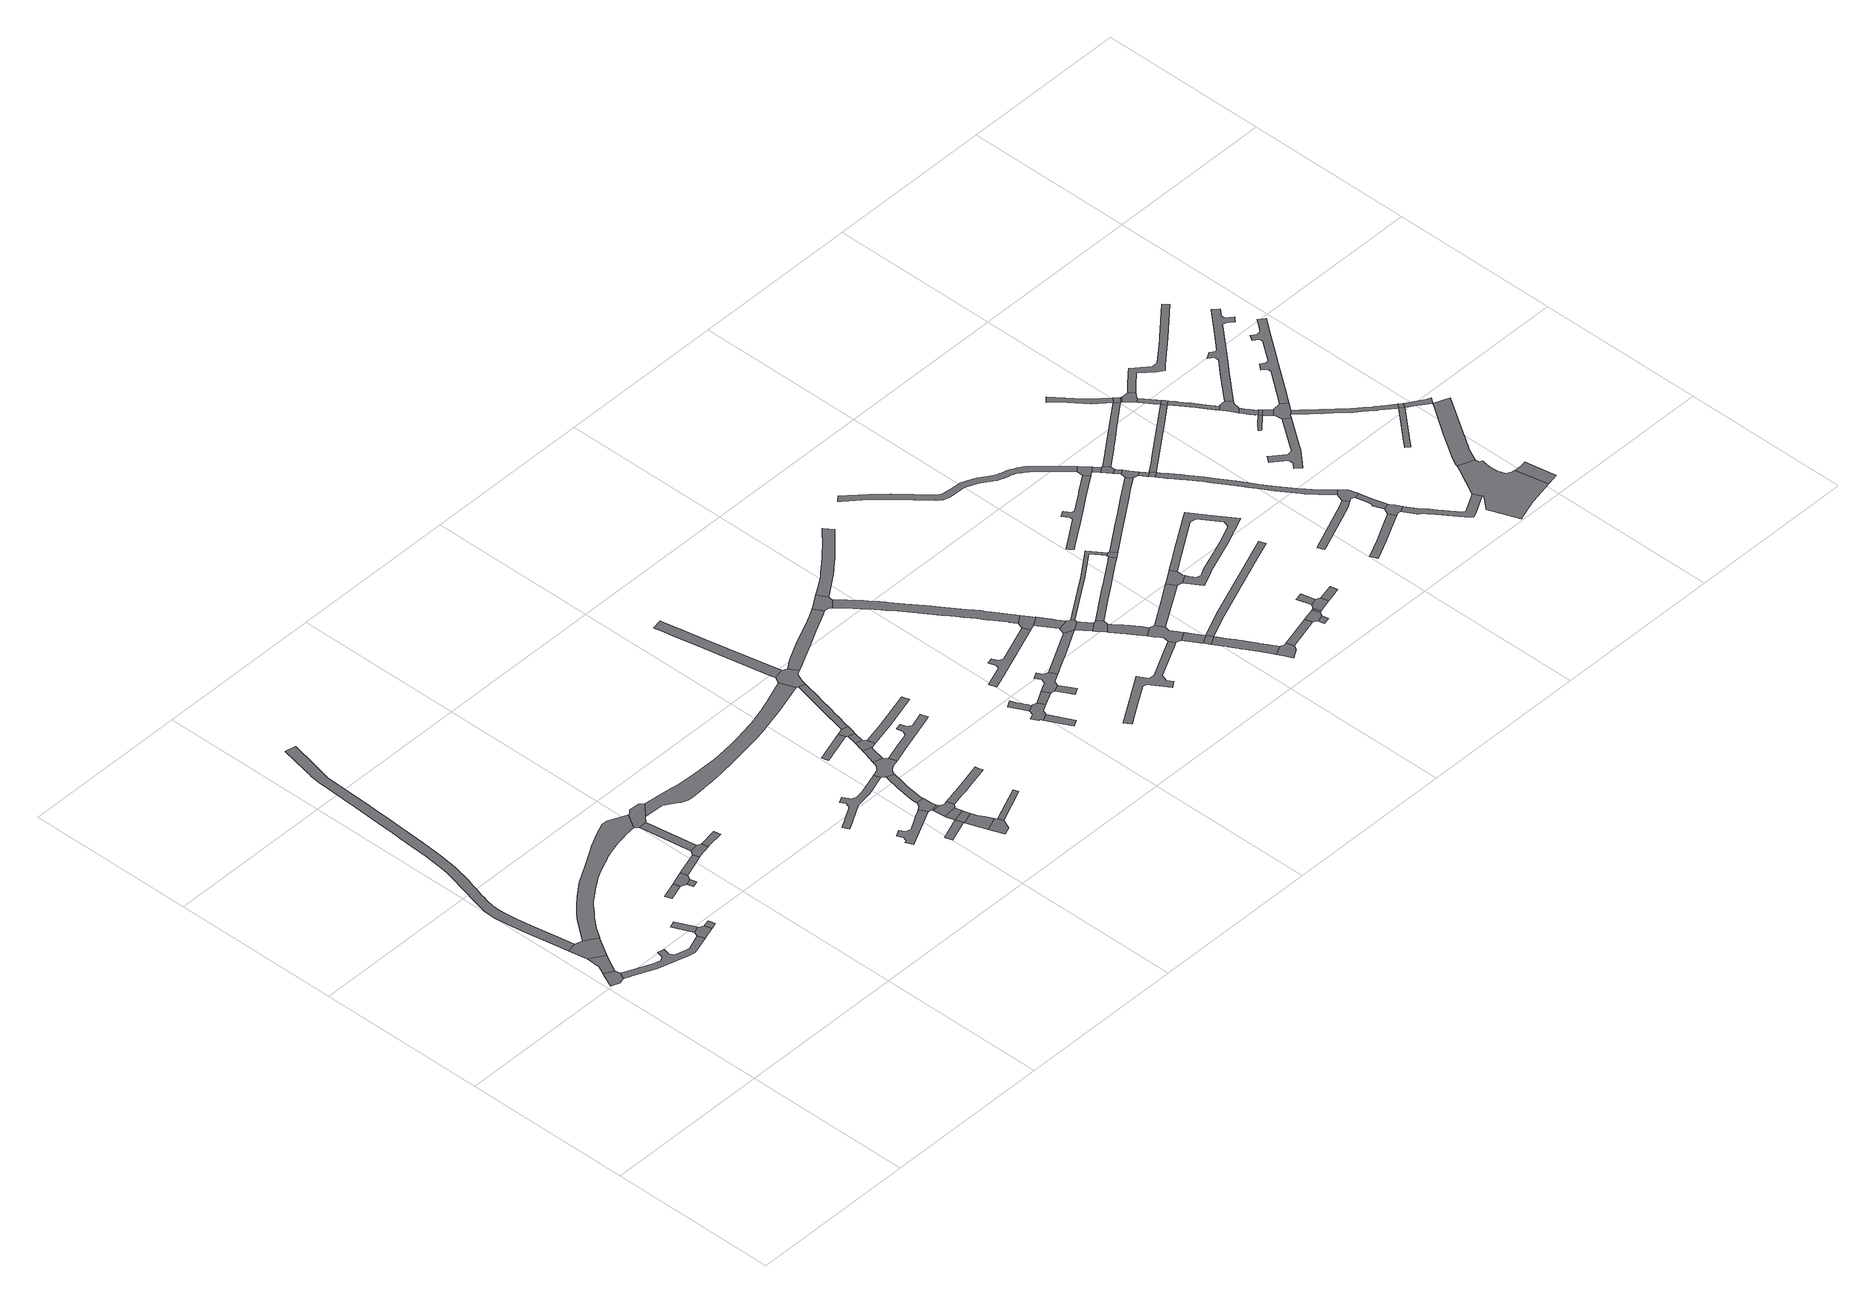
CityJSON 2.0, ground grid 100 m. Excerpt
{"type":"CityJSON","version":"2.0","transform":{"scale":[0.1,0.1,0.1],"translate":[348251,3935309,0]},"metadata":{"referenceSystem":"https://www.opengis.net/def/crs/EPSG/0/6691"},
"CityObjects":{
"road1":{"type":"Road","geometry":[{"type":"MultiSurface","lod":"1","boundaries":[[[0,1,2,3,4,5,6,7,8,9]]]}]},
"road2":{"type":"Road","geometry":[{"type":"MultiSurface","lod":"1","boundaries":[[[10,11,4,3,12,13,14,15,16,17]]]}]},
"road3":{"type":"Road","attributes":{"RoadStructureAttribute.sectionType":"1"},"geometry":[{"type":"MultiSurface","lod":"1","boundaries":[[[16,18,19,20,21,22,23,24,25,17]]]}]},
"road4":{"type":"Road","geometry":[{"type":"MultiSurface","lod":"1","boundaries":[[[26,27,28,29,30,31,32,33,34,35,36,37,0,9,38,39,40,41,42,43,44,45]]]}]},
"road5":{"type":"Road","attributes":{"RoadStructureAttribute.sectionType":"1"},"geometry":[{"type":"MultiSurface","lod":"1","boundaries":[[[46,47,48,49,50,51,52,53,54,55,56,57,58,59,60,61,62,63,64,65,66,67,68,69,70,71,24,23,72,73,74,75,76,77,78,79,80,81,82,83,84,85,86,87,88,89,90,91,92,93,94,95,96,97,98,99,100,101]]]}]},
"road6":{"type":"Road","attributes":{"RoadStructureAttribute.sectionType":"1"},"geometry":[{"type":"MultiSurface","lod":"1","boundaries":[[[102,103,104,105]]]}]},
"road7":{"type":"Road","geometry":[{"type":"MultiSurface","lod":"1","boundaries":[[[44,106,107,108,109,110,105,104,45]]]}]},
"road8":{"type":"Road","attributes":{"RoadStructureAttribute.sectionType":"1"},"geometry":[{"type":"MultiSurface","lod":"1","boundaries":[[[108,111,112,109]]]}]},
"road9":{"type":"Road","attributes":{"RoadStructureAttribute.sectionType":"1"},"geometry":[{"type":"MultiSurface","lod":"1","boundaries":[[[113,114,115,116,117,118,119,120,121,122,123,124,125,126,127,128,129,130,131,132,133,134,135,136,137,138,139,140,141,142,143,144,145,146,147,148,149,150,151,152,20,19]]]}]},
"road10":{"type":"Road","attributes":{"RoadStructureAttribute.sectionType":"1"},"geometry":[{"type":"MultiSurface","lod":"1","boundaries":[[[153,154,155,156]]]}]},
"road11":{"type":"Road","geometry":[{"type":"MultiSurface","lod":"1","boundaries":[[[155,157,158,159,160,156]]]}]},
"road12":{"type":"Road","attributes":{"RoadStructureAttribute.sectionType":"1"},"geometry":[{"type":"MultiSurface","lod":"1","boundaries":[[[157,161,162,158]]]}]},
"road13":{"type":"Road","attributes":{"RoadStructureAttribute.sectionType":"1"},"geometry":[{"type":"MultiSurface","lod":"1","boundaries":[[[163,164,160,159]]]}]},
"road14":{"type":"Road","geometry":[{"type":"MultiSurface","lod":"1","boundaries":[[[165,166,167,168,169,164,163]]]}]},
"road15":{"type":"Road","attributes":{"RoadStructureAttribute.sectionType":"1"},"geometry":[{"type":"MultiSurface","lod":"1","boundaries":[[[170,171,169,168,172]]]}]},
"road16":{"type":"Road","attributes":{"RoadStructureAttribute.sectionType":"1"},"geometry":[{"type":"MultiSurface","lod":"1","boundaries":[[[173,174,175,176,167,166]]]}]},
"road17":{"type":"Road","geometry":[{"type":"MultiSurface","lod":"1","boundaries":[[[177,138,137,170,172,178,179,180,181]]]}]},
"road18":{"type":"Road","attributes":{"RoadStructureAttribute.sectionType":"1"},"geometry":[{"type":"MultiSurface","lod":"1","boundaries":[[[182,183,184,185,186,187,188,189,190,191,192,193,194,195,196,197]]]}]},
"road19":{"type":"Road","geometry":[{"type":"MultiSurface","lod":"1","boundaries":[[[198,199,200,201,202,203,204,205,206,207,208,209,210,211]]]}]},
"road20":{"type":"Road","attributes":{"RoadStructureAttribute.sectionType":"1"},"geometry":[{"type":"MultiSurface","lod":"1","boundaries":[[[212,213,214,215,216]]]}]},
"road21":{"type":"Road","attributes":{"RoadStructureAttribute.sectionType":"1"},"geometry":[{"type":"MultiSurface","lod":"1","boundaries":[[[217,218,219,220,221,222,223,224,225,226,227,228,229,230,231,232,233,234,235,236,179,178,237,238,239,240,241,242,243,244,245,246,247,248,249,250,251,252,253,254,255,256,257,258,259,260,261,262,263]]]}]},
"road22":{"type":"Road","attributes":{"RoadStructureAttribute.sectionType":"1"},"geometry":[{"type":"MultiSurface","lod":"1","boundaries":[[[264,265,266,267,268,269,270,197,196,271]]]}]},
"road23":{"type":"Road","geometry":[{"type":"MultiSurface","lod":"1","boundaries":[[[215,272,273,274,216]]]}]},
"road24":{"type":"Road","attributes":{"RoadStructureAttribute.sectionType":"1"},"geometry":[{"type":"MultiSurface","lod":"1","boundaries":[[[275,216,274,276,277]]]}]},
"road25":{"type":"Road","geometry":[{"type":"MultiSurface","lod":"1","boundaries":[[[278,279,264,271]]]}]},
"road26":{"type":"Road","attributes":{"RoadStructureAttribute.sectionType":"1"},"geometry":[{"type":"MultiSurface","lod":"1","boundaries":[[[280,281,282,283,273,272,284,285,286,287]]]}]},
"road27":{"type":"Road","geometry":[{"type":"MultiSurface","lod":"1","boundaries":[[[288,289,290,291,280,287]]]}]},
"road28":{"type":"Road","geometry":[{"type":"MultiSurface","lod":"1","boundaries":[[[276,292,293,294,295,296,279,278,277]]]}]},
"road29":{"type":"Road","attributes":{"RoadStructureAttribute.sectionType":"1"},"geometry":[{"type":"MultiSurface","lod":"1","boundaries":[[[268,297,298,299,300,301,302,303,304,305,306,307,269]]]}]},
"road30":{"type":"Road","geometry":[{"type":"MultiSurface","lod":"1","boundaries":[[[308,309,310,311,198,211,303,302,312,313,314,315,316,317]]]}]},
"road31":{"type":"Road","attributes":{"RoadStructureAttribute.sectionType":"1"},"geometry":[{"type":"MultiSurface","lod":"1","boundaries":[[[318,319,291,290]]]}]},
"road32":{"type":"Road","attributes":{"RoadStructureAttribute.sectionType":"1"},"geometry":[{"type":"MultiSurface","lod":"1","boundaries":[[[320,321,322,323]]]}]},
"road33":{"type":"Road","attributes":{"RoadStructureAttribute.sectionType":"1"},"geometry":[{"type":"MultiSurface","lod":"1","boundaries":[[[292,324,325,326,327,328,329,330,331,332,333,293]]]}]},
"road34":{"type":"Road","attributes":{"RoadStructureAttribute.sectionType":"1"},"geometry":[{"type":"MultiSurface","lod":"1","boundaries":[[[308,334,335,336,337,309]]]}]},
"road35":{"type":"Road","geometry":[{"type":"MultiSurface","lod":"1","boundaries":[[[335,338,339,340,341,342,343,344,336]]]}]},
"road36":{"type":"Road","attributes":{"RoadStructureAttribute.sectionType":"1"},"geometry":[{"type":"MultiSurface","lod":"1","boundaries":[[[345,342,341,346]]]}]},
"road37":{"type":"Road","geometry":[{"type":"MultiSurface","lod":"1","boundaries":[[[322,345,346,347,348,349,323]]]}]},
"road38":{"type":"Road","attributes":{"RoadStructureAttribute.sectionType":"1"},"geometry":[{"type":"MultiSurface","lod":"1","boundaries":[[[316,350,351,352,353,354,355,356,357,358,359,360,361,362,317]]]}]},
"road39":{"type":"Road","attributes":{"RoadStructureAttribute.sectionType":"1"},"geometry":[{"type":"MultiSurface","lod":"1","boundaries":[[[363,364,365,349,348,366,367,368,369,370,371,372,373,374,375]]]}]},
"road40":{"type":"Road","attributes":{"RoadStructureAttribute.sectionType":"1"},"geometry":[{"type":"MultiSurface","lod":"1","boundaries":[[[376,377,378,379,380,381,340,339]]]}]},
"road41":{"type":"Road","geometry":[{"type":"MultiSurface","lod":"1","boundaries":[[[262,375,374,382,383,384,385,386,387,388,389,263]]]}]},
"road42":{"type":"Road","attributes":{"RoadStructureAttribute.sectionType":"1"},"geometry":[{"type":"MultiSurface","lod":"1","boundaries":[[[390,391,392,393,394,395,389,388,396,397,398,399,400]]]}]},
"road43":{"type":"Road","attributes":{"RoadStructureAttribute.sectionType":"1"},"geometry":[{"type":"MultiSurface","lod":"1","boundaries":[[[386,401,402,403,404,405,406,407,408,409,410,411,412,387]]]}]},
"road44":{"type":"Road","attributes":{"RoadStructureAttribute.sectionType":"1"},"geometry":[{"type":"MultiSurface","lod":"1","boundaries":[[[413,414,415,416]]]}]},
"road45":{"type":"Road","attributes":{"RoadStructureAttribute.sectionType":"1"},"geometry":[{"type":"MultiSurface","lod":"1","boundaries":[[[417,418,419,420,421,422]]]}]},
"road46":{"type":"Road","geometry":[{"type":"MultiSurface","lod":"1","boundaries":[[[423,424,425,426,427,413,416,428,429,430,417,422]]]}]},
"road47":{"type":"Road","attributes":{"RoadStructureAttribute.sectionType":"1"},"geometry":[{"type":"MultiSurface","lod":"1","boundaries":[[[429,431,432,430]]]}]},
"road48":{"type":"Road","attributes":{"RoadStructureAttribute.sectionType":"1"},"geometry":[{"type":"MultiSurface","lod":"1","boundaries":[[[433,434,435,436]]]}]},
"road49":{"type":"Road","geometry":[{"type":"MultiSurface","lod":"1","boundaries":[[[437,438,439,440,441,442,432,431,433,436,443,444,445]]]}]},
"road50":{"type":"Road","geometry":[{"type":"MultiSurface","lod":"1","boundaries":[[[446,447,448,449,407,406,450,451]]]}]},
"road51":{"type":"Road","geometry":[{"type":"MultiSurface","lod":"1","boundaries":[[[452,453,454,455,456,457,458,459,460,461,462]]]}]},
"road52":{"type":"Road","attributes":{"RoadStructureAttribute.sectionType":"1"},"geometry":[{"type":"MultiSurface","lod":"1","boundaries":[[[463,464,465,466,467,468,469,470,471,472,473,474,475,476,477,478,479,480,481,482,483,484,485,486,487,488,489,490,491,492,493,494,495,496,497,498,499,500,501,502,503,446,451]]]}]},
"road53":{"type":"Road","attributes":{"RoadStructureAttribute.sectionType":"1"},"geometry":[{"type":"MultiSurface","lod":"1","boundaries":[[[504,505,506,507,508,509,510,511,512,513,514,515,516,517,518,519,520]]]}]},
"road54":{"type":"Road","attributes":{"RoadStructureAttribute.sectionType":"1"},"geometry":[{"type":"MultiSurface","lod":"1","boundaries":[[[445,444,521,522,523,524,525]]]}]},
"road55":{"type":"Road","attributes":{"RoadStructureAttribute.sectionType":"1"},"geometry":[{"type":"MultiSurface","lod":"1","boundaries":[[[447,526,527,528,529,530,531,532,533,534,535,536,537,538,539,540,541,542,543,448]]]}]},
"road56":{"type":"Road","geometry":[{"type":"MultiSurface","lod":"1","boundaries":[[[462,461,544,545,546,547,548,483,482]]]}]},
"road57":{"type":"Road","attributes":{"RoadStructureAttribute.sectionType":"1"},"geometry":[{"type":"MultiSurface","lod":"1","boundaries":[[[549,550,551,545,544,552,553]]]}]},
"road58":{"type":"Road","geometry":[{"type":"MultiSurface","lod":"1","boundaries":[[[524,554,555,556,557,558,553,552,559,525]]]}]},
"road59":{"type":"Road","attributes":{"RoadStructureAttribute.sectionType":"1"},"geometry":[{"type":"MultiSurface","lod":"1","boundaries":[[[560,561,562,554,524]]]}]},
"road60":{"type":"Road","geometry":[{"type":"MultiSurface","lod":"1","boundaries":[[[563,564,565,566,561,560,567,568]]]}]},
"road61":{"type":"Road","attributes":{"RoadStructureAttribute.sectionType":"1"},"geometry":[{"type":"MultiSurface","lod":"1","boundaries":[[[569,570,571,572,573,574,575,576,577,578,579,580,581,582,583,584,585,563,568]]]}]},
"road62":{"type":"Road","geometry":[{"type":"MultiSurface","lod":"1","boundaries":[[[586,587,588,589,590,577,576,591,592,593,594,520,519,595,596,597]]]}]},
"road63":{"type":"Road","attributes":{"RoadStructureAttribute.sectionType":"1"},"geometry":[{"type":"MultiSurface","lod":"1","boundaries":[[[596,598,599,600,601,602,603,604,605,606,607,597]]]}]},
"road64":{"type":"Road","geometry":[{"type":"MultiSurface","lod":"1","boundaries":[[[602,608,609,603]]]}]},
"road65":{"type":"Road","attributes":{"RoadStructureAttribute.sectionType":"1"},"geometry":[{"type":"MultiSurface","lod":"1","boundaries":[[[608,610,611,612,613,614,615,616,617,618,619,620,621,622,623,624,625,626,627,628,629,630,631,609]]]}]},
"road66":{"type":"Road","geometry":[{"type":"MultiSurface","lod":"1","boundaries":[[[632,619,618,633,634,635,636,637]]]}]},
"road67":{"type":"Road","attributes":{"RoadStructureAttribute.sectionType":"1"},"geometry":[{"type":"MultiSurface","lod":"1","boundaries":[[[638,639,640,641,642,643,644,645,646,647,648,649,556,555]]]}]},
"road68":{"type":"Road","attributes":{"RoadStructureAttribute.sectionType":"1"},"geometry":[{"type":"MultiSurface","lod":"1","boundaries":[[[650,651,652,653,654,655,656,657,658,659,565,564]]]}]},
"road69":{"type":"Road","attributes":{"RoadStructureAttribute.sectionType":"1"},"geometry":[{"type":"MultiSurface","lod":"1","boundaries":[[[660,661,590,589,662,663]]]}]},
"road70":{"type":"Road","attributes":{"RoadStructureAttribute.sectionType":"1"},"geometry":[{"type":"MultiSurface","lod":"1","boundaries":[[[636,664,665,666,637]]]}]},
"road71":{"type":"Road","geometry":[{"type":"MultiSurface","lod":"1","boundaries":[[[667,668,669,670,671,672,660,663]]]}]},
"road72":{"type":"Road","geometry":[{"type":"MultiSurface","lod":"1","boundaries":[[[654,673,674,644,643,655]]]}]},
"road73":{"type":"Road","geometry":[{"type":"MultiSurface","lod":"1","boundaries":[[[665,675,676,677,678,679,666]]]}]},
"road74":{"type":"Road","attributes":{"RoadStructureAttribute.sectionType":"1"},"geometry":[{"type":"MultiSurface","lod":"1","boundaries":[[[675,680,681,676]]]}]},
"road75":{"type":"Road","attributes":{"RoadStructureAttribute.sectionType":"1"},"geometry":[{"type":"MultiSurface","lod":"1","boundaries":[[[609,682,683,684,685,686,687,688,689,603]]]}]},
"road76":{"type":"Road","attributes":{"RoadStructureAttribute.sectionType":"1"},"geometry":[{"type":"MultiSurface","lod":"1","boundaries":[[[678,677,690,691]]]}]},
"road77":{"type":"Road","attributes":{"RoadStructureAttribute.sectionType":"1"},"geometry":[{"type":"MultiSurface","lod":"1","boundaries":[[[692,693,694,695,696,697]]]}]},
"road78":{"type":"Road","geometry":[{"type":"MultiSurface","lod":"1","boundaries":[[[692,697,691,690,698,699]]]}]},
"road79":{"type":"Road","attributes":{"RoadStructureAttribute.sectionType":"1"},"geometry":[{"type":"MultiSurface","lod":"1","boundaries":[[[700,701,702,703,704,705,706,707,708,709,710,711,712,713,714,715,716,717,718,719,720,721,722,723,724,725,726,727,728,729,730,731,732,733,734,735,736,737,738,739,740,741,742,743,744,745,746,747,748,749,750,751,752,753,754,755,756,757,758,759,760,761,762,763,764,765,766,767,768,769,770,771,772,773,774,775,776,777,778,779,780,781,782,783,784,785,786,787,788]]]}]},
"road80":{"type":"Road","geometry":[{"type":"MultiSurface","lod":"1","boundaries":[[[789,790,791,792,793,794,795,796,797,798,799,800,801,802,803,804,805,806,807]]]}]},
"road81":{"type":"Road","attributes":{"RoadStructureAttribute.sectionType":"1"},"geometry":[{"type":"MultiSurface","lod":"1","boundaries":[[[698,808,809,810,811,699]]]}]},
"road82":{"type":"Road","attributes":{"RoadStructureAttribute.sectionType":"1"},"geometry":[{"type":"MultiSurface","lod":"1","boundaries":[[[812,813,814,815,816,817,818,819,820,821,822,823,824,825,826,827,668,667,828,829,830,831,832,833,834,835,836,837,838,839,840,841,842,671,670]]]}]},
"road83":{"type":"Road","attributes":{"RoadStructureAttribute.sectionType":"1"},"geometry":[{"type":"MultiSurface","lod":"1","boundaries":[[[843,844,845,846,847,848,849,674,673,850,851,852,853,854,855,856]]]}]},
"road84":{"type":"Road","geometry":[{"type":"MultiSurface","lod":"1","boundaries":[[[857,858,859,860,788,787,861,789,807]]]}]},
"road85":{"type":"Road","attributes":{"RoadStructureAttribute.sectionType":"1"},"geometry":[{"type":"MultiSurface","lod":"1","boundaries":[[[862,859,858,863]]]}]},
"road86":{"type":"Road","geometry":[{"type":"MultiSurface","lod":"1","boundaries":[[[864,865,866,867,862,863]]]}]},
"road87":{"type":"Road","attributes":{"RoadStructureAttribute.sectionType":"1"},"geometry":[{"type":"MultiSurface","lod":"1","boundaries":[[[868,865,864,869,870]]]}]},
"road88":{"type":"Road","geometry":[{"type":"MultiSurface","lod":"1","boundaries":[[[869,871,843,856,872,873,874,875,876,870]]]}]},
"road89":{"type":"Road","attributes":{"RoadStructureAttribute.sectionType":"1"},"geometry":[{"type":"MultiSurface","lod":"1","boundaries":[[[877,878,874,873,879,880]]]}]},
"road90":{"type":"Road","geometry":[{"type":"MultiSurface","lod":"1","boundaries":[[[880,881,882,883,877]]]}]},
"road91":{"type":"Road","attributes":{"RoadStructureAttribute.sectionType":"1"},"geometry":[{"type":"MultiSurface","lod":"1","boundaries":[[[884,885,886,887,888,889,890,891]]]}]},
"road92":{"type":"Road","attributes":{"RoadStructureAttribute.sectionType":"1"},"geometry":[{"type":"MultiSurface","lod":"1","boundaries":[[[892,893,894,895,896,897,898,899]]]}]},
"road93":{"type":"Road","attributes":{"RoadStructureAttribute.sectionType":"1"},"geometry":[{"type":"MultiSurface","lod":"1","boundaries":[[[900,901,902,903,904,905,906,907,908,909,910,911,912,913,914,915,916,917,918,919,920,921,922,923,924,925,926,927,928,929,930,931,932,933,934,935,936,937,938,939,940,941,942,943,944,945,946,882,881]]]}]},
"road94":{"type":"Road","attributes":{"RoadStructureAttribute.sectionType":"1"},"geometry":[{"type":"MultiSurface","lod":"1","boundaries":[[[947,948,949,950,951,952,953,954,955,956,957,867,866]]]}]},
"road95":{"type":"Road","geometry":[{"type":"MultiSurface","lod":"1","boundaries":[[[958,959,960,961,962,923,922,963,891,890,964,965]]]}]},
"road96":{"type":"Road","geometry":[{"type":"MultiSurface","lod":"1","boundaries":[[[899,898,966,967,968,969,970,971,972,973]]]}]},
"road97":{"type":"Road","attributes":{"RoadStructureAttribute.sectionType":"1"},"geometry":[{"type":"MultiSurface","lod":"1","boundaries":[[[974,975,976,977,978,979,980,973,972,981,982,983,984,985,986,987,958,965]]]}]},
"road98":{"type":"Road","attributes":{"RoadStructureAttribute.sectionType":"1"},"geometry":[{"type":"MultiSurface","lod":"1","boundaries":[[[988,989,990,991,992,993,883,882,994,995,996,988,997,998,999,1000,1001,1002,1003,1004,1005,1006,1007,1008,1009,1010,1011,1012]]]}]},
"road99":{"type":"Road","attributes":{"RoadStructureAttribute.sectionType":"1"},"geometry":[{"type":"MultiSurface","lod":"1","boundaries":[[[1013,1014,1015,1016,1017,1018,1019,1020,1021,1022,954,1023]]]}]},
"road100":{"type":"Road","geometry":[{"type":"MultiSurface","lod":"1","boundaries":[[[954,953,1024,1025,1023]]]}]},
"road101":{"type":"Road","attributes":{"RoadStructureAttribute.sectionType":"1"},"geometry":[{"type":"MultiSurface","lod":"1","boundaries":[[[1026,1027,1028,1029,1030,1031,1032,968,967,1033,1034,1035,1036,1037,1038,1039,1040,1041,1042,1043]]]}]},
"road102":{"type":"Road","attributes":{"RoadStructureAttribute.sectionType":"1"},"geometry":[{"type":"MultiSurface","lod":"1","boundaries":[[[1044,1025,1024,1045]]]}]},
"road103":{"type":"Road","geometry":[{"type":"MultiSurface","lod":"1","boundaries":[[[1046,1047,1048,1049,1050,1051,1044,1045]]]}]},
"road104":{"type":"Road","attributes":{"RoadStructureAttribute.sectionType":"1"},"geometry":[{"type":"MultiSurface","lod":"1","boundaries":[[[1052,1047,1046,1053,1054,1055,989,1056]]]}]},
"road105":{"type":"Road","attributes":{"RoadStructureAttribute.sectionType":"1"},"geometry":[{"type":"MultiSurface","lod":"1","boundaries":[[[1057,1058,1059,1060,1061,1062,1063,1064,1065,1066,1067,1068,1069]]]}]},
"road106":{"type":"Road","geometry":[{"type":"MultiSurface","lod":"1","boundaries":[[[989,988,1012,1070,1071,1056]]]}]},
"road107":{"type":"Road","attributes":{"RoadStructureAttribute.sectionType":"1"},"geometry":[{"type":"MultiSurface","lod":"1","boundaries":[[[1072,1073,1074,1075,1076,1077,1078]]]}]},
"road108":{"type":"Road","geometry":[{"type":"MultiSurface","lod":"1","boundaries":[[[1079,1080,1081,1082,1083,1084,1085,1086,1087,1005,1004]]]}]},
"road109":{"type":"Road","attributes":{"RoadStructureAttribute.sectionType":"1"},"geometry":[{"type":"MultiSurface","lod":"1","boundaries":[[[1088,1089,1090,1091,1092,1093,1083,1082,1094,1095,1096,1097,1098]]]}]},
"road110":{"type":"Road","geometry":[{"type":"MultiSurface","lod":"1","boundaries":[[[1072,1078,1099,1088,1098]]]}]},
"road111":{"type":"Road","attributes":{"RoadStructureAttribute.sectionType":"1"},"geometry":[{"type":"MultiSurface","lod":"1","boundaries":[[[1100,1099,1078,1101,1102]]]}]},
"road112":{"type":"Road","geometry":[{"type":"MultiSurface","lod":"1","boundaries":[[[1103,1104,1105,1106,1107,1108,1109,1110,1111,1112,1113,1114,1115,1116,1117,1118,1119,1120,1121,1122,1123,1124,1125,1126,1127,1128,1129,1130,1131,1132,1133,1134,1135,1136,1137,1138,1139,1140,1141,1142,1143,1144,1145,1146,1147,1148,1149,1150,1026,1043,1151,1152,1153,1154]]]}]},
"road113":{"type":"Road","geometry":[{"type":"MultiSurface","lod":"1","boundaries":[[[1101,1155,1069,1068,1156,1157,1158,1159,1160,1161,1102]]]}]},
"road114":{"type":"Road","attributes":{"RoadStructureAttribute.sectionType":"1"},"geometry":[{"type":"MultiSurface","lod":"1","boundaries":[[[1162,1163,1164,1165,1166,1167,1168,1169,1170,1171,1172,1173,1174,1175,1176,1177,1178,1050,1049]]]}]},
"road115":{"type":"Road","attributes":{"function":"3","RoadStructureAttribute.sectionType":"1"},"geometry":[{"type":"MultiSurface","lod":"1","boundaries":[[[1179,1180,1181,1182,1183,1184,1110,1109,1185,1186]]]}]},
"road116":{"type":"Road","attributes":{"RoadStructureAttribute.sectionType":"1"},"geometry":[{"type":"MultiSurface","lod":"1","boundaries":[[[1187,1188,1189,1190,1191,1192,1193,1194,1195,1196,1197,1198,1199,1159,1158,1200,1201,1202,1203,1204,1205,1206,1207,1208,1209,1210,1211,1212,1213]]]}]},
"road117":{"type":"Road","attributes":{"RoadStructureAttribute.sectionType":"1"},"geometry":[{"type":"MultiSurface","lod":"1","boundaries":[[[1214,1215,1216,1217,1218,1213]]]}]},
"road118":{"type":"Road","attributes":{"function":"3","RoadStructureAttribute.sectionType":"1"},"geometry":[{"type":"MultiSurface","lod":"1","boundaries":[[[1219,1220,1221,1222,1223,1224,1225,1148,1147,1226,1227,1228,1229]]]}]},
"road119":{"type":"Road","geometry":[{"type":"MultiSurface","lod":"1","boundaries":[[[1230,1231,1232,1233,1234,1235,1236,1237,1238,1239,1240,1241,1242,1243,1244,1245,1246,1247,1248,1249,1250,1251,1252,1086,1085]]]}]},
"road120":{"type":"Road","geometry":[{"type":"MultiSurface","lod":"1","boundaries":[[[1218,1253,1254,1187,1213]]]}]},
"road121":{"type":"Road","geometry":[{"type":"MultiSurface","lod":"1","boundaries":[[[1160,1255,1256,1257,1258,1259,1260,1261,1262,1263,1264,1265,1266,1267,1268,1269,1270,1271,1272,1273,1161]]]}]},
"road122":{"type":"Road","attributes":{"RoadStructureAttribute.sectionType":"1"},"geometry":[{"type":"MultiSurface","lod":"1","boundaries":[[[1274,1275,1276,1277,1253,1218,1278,1279,1219,1280]]]}]}
},
"vertices":[
[128,1037,0],[128,1039,0],[126,1049,0],[121,1068,0],[64,1095,0],[58,1083,0],[24,1008,0],[73,989,0],[98,996,0],[106,998,0],
[90,1149,0],[71,1111,0],[133,1091,0],[140,1105,0],[142,1109,0],[170,1163,0],[180,1178,0],[95,1231,0],
[247,1287,0],[251,1293,0],[179,1342,0],[145,1349,0],[143,1350,0],[131,1352,0],[74,1342,0],[78,1321,0],
[500,905,0],[485,909,0],[416,928,0],[399,954,0],[410,996,0],[370,1005,0],[361,965,0],[333,950,0],[322,954,0],[296,961,0],[141,1031,0],[139,1032,0],[117,993,0],[139,984,0],[141,983,0],[281,922,0],[456,874,0],[498,863,0],[612,900,0],[598,941,0],
[213,3417,0],[177,3250,0],[176,3242,0],[174,3234,0],[174,3232,0],[167,3202,0],[165,3192,0],[155,3126,0],[142,2867,0],[131,2664,0],[128,2615,0],[124,2544,0],[119,2462,0],[113,2356,0],[95,2221,0],[90,2183,0],[78,2131,0],[61,2067,0],[22,1923,0],[6,1861,0],[5,1813,0],[5,1775,0],[7,1748,0],[12,1711,0],[31,1591,0],[54,1452,0],[121,1413,0],[91,1594,0],[74,1695,0],[70,1719,0],[65,1764,0],[63,1811,0],[67,1860,0],[75,1905,0],[82,1934,0],[87,1954,0],[101,2000,0],[111,2035,0],[124,2078,0],[149,2185,0],[153,2219,0],[156,2235,0],[164,2294,0],[168,2337,0],[177,2434,0],[185,2576,0],[186,2599,0],[188,2623,0],[192,2701,0],[197,2788,0],[200,2848,0],[213,3123,0],[231,3203,0],[241,3246,0],[242,3249,0],[278,3403,0],
[593,1100,0],[556,1084,0],[609,969,0],[648,988,0],
[631,907,0],[673,920,0],[691,926,0],[677,968,0],[651,980,0],
[729,939,0],[717,977,0],
[293,1354,0],[323,1390,0],[345,1415,0],[368,1439,0],[394,1465,0],[412,1484,0],[422,1495,0],[433,1503,0],[463,1526,0],[506,1559,0],[557,1592,0],[561,1595,0],[576,1604,0],[611,1624,0],[666,1650,0],[717,1671,0],[722,1673,0],[747,1682,0],[786,1695,0],[843,1710,0],[877,1716,0],[897,1720,0],[905,1722,0],[964,1730,0],[981,1730,0],[1034,1816,0],[982,1840,0],[927,1864,0],[891,1863,0],[826,1837,0],[737,1793,0],[693,1767,0],[633,1732,0],[605,1716,0],[488,1652,0],[403,1588,0],[356,1546,0],[326,1519,0],[314,1507,0],[280,1473,0],
[707,1264,0],[719,1226,0],[815,1259,0],[803,1296,0],
[847,1244,0],[885,1257,0],[902,1287,0],[889,1325,0],
[859,1207,0],[897,1220,0],
[1045,1335,0],[1032,1373,0],
[1052,1338,0],[1131,1356,0],[1122,1395,0],[1099,1407,0],[1048,1399,0],
[1004,1711,0],[1040,1459,0],[1052,1714,0],
[1135,1357,0],[1141,1358,0],[1240,1373,0],[1234,1413,0],
[1043,1815,0],[1080,1742,0],[1150,1812,0],[1131,1834,0],[1066,1836,0],
[2040,757,0],[2008,739,0],[1977,723,0],[1929,696,0],[1921,691,0],[1892,699,0],[1889,705,0],[1873,733,0],[1834,711,0],[1844,692,0],[1850,682,0],[1842,653,0],[1827,645,0],[1847,605,0],[2080,720,0],[2055,765,0],
[2093,1107,0],[1962,1065,0],[1912,1057,0],[1884,1070,0],[1861,1114,0],[1826,1095,0],[1843,1066,0],[1832,1034,0],[1695,957,0],[1714,921,0],[1720,925,0],[1873,1012,0],[1977,1028,0],[2105,1069,0],
[1990,525,0],[2004,482,0],[2128,528,0],[2140,532,0],[2124,574,0],
[2247,1920,0],[2141,1881,0],[2080,1860,0],[2037,1847,0],[2016,1841,0],[1993,1835,0],[1949,1825,0],[1892,1813,0],[1831,1802,0],[1777,1794,0],[1730,1789,0],[1681,1784,0],[1631,1781,0],[1579,1779,0],[1538,1779,0],[1524,1779,0],[1473,1780,0],[1422,1783,0],[1370,1787,0],[1299,1795,0],[1203,1740,0],[1254,1707,0],[1266,1697,0],[1284,1683,0],[1323,1669,0],[1359,1667,0],[1395,1670,0],[1496,1675,0],[1504,1675,0],[1525,1677,0],[1540,1679,0],[1670,1694,0],[1737,1706,0],[1743,1706,0],[1757,1708,0],[1785,1712,0],[1840,1720,0],[1857,1723,0],[1903,1731,0],[1965,1745,0],[2002,1755,0],[2007,1756,0],[2067,1771,0],[2099,1778,0],[2132,1788,0],[2317,1843,0],[2282,1933,0],
[2144,723,0],[2137,752,0],[2136,776,0],[2135,792,0],[2134,806,0],[2090,804,0],[2076,777,0],[2100,713,0],
[2142,528,0],[2211,551,0],[2200,594,0],
[2110,617,0],[2189,638,0],[2109,629,0],
[2100,706,0],[2150,711,0],
[2266,437,0],[2242,486,0],[2233,501,0],[2224,515,0],[2143,524,0],[2167,452,0],[2172,440,0],[2185,406,0],
[2218,320,0],[2264,337,0],[2287,394,0],[2276,422,0],
[2208,659,0],[2198,703,0],[2174,697,0],[2164,700,0],[2158,703,0],
[2133,823,0],[2135,851,0],[2149,930,0],[2160,983,0],[2169,1033,0],[2170,1035,0],[2126,1051,0],[2124,1038,0],[2107,953,0],[2093,875,0],[2087,834,0],
[2216,1159,0],[2163,1174,0],[2155,1148,0],[2134,1120,0],[2176,1049,0],[2181,1059,0],[2188,1066,0],[2211,1081,0],[2253,1094,0],[2239,1139,0],
[2501,486,0],[2489,514,0],
[2011,1389,0],[2021,1350,0],[2213,1410,0],[2201,1448,0],
[2288,677,0],[2319,684,0],[2375,697,0],[2452,717,0],[2496,727,0],[2490,754,0],[2486,771,0],[2364,741,0],[2307,728,0],[2283,722,0],
[2236,1240,0],[2240,1256,0],[2191,1271,0],[2183,1245,0],
[2248,1257,0],[2275,1264,0],[2264,1308,0],[2247,1327,0],[2208,1337,0],[2198,1294,0],[2198,1293,0],
[2224,1401,0],[2263,1392,0],
[2268,1412,0],[2277,1451,0],[2238,1460,0],
[2341,1121,0],[2498,1169,0],[2567,1190,0],[2604,1201,0],[2591,1244,0],[2505,1218,0],[2478,1233,0],[2466,1268,0],[2433,1260,0],[2428,1258,0],[2438,1220,0],[2424,1194,0],[2336,1168,0],
[2303,1734,0],[2266,1582,0],[2251,1514,0],[2282,1471,0],[2298,1539,0],[2302,1558,0],[2313,1602,0],[2335,1695,0],[2337,1703,0],[2343,1729,0],[2360,1801,0],[2366,1827,0],[2327,1836,0],
[2407,1296,0],[2411,1297,0],[2637,1361,0],[2625,1404,0],[2399,1340,0],[2379,1335,0],
[2372,1851,0],[2375,1860,0],[2379,1869,0],[2395,1905,0],[2422,1919,0],[2389,1970,0],[2362,1983,0],[2302,1972,0],
[2160,2677,0],[2172,2618,0],[2184,2558,0],[2211,2419,0],[2225,2349,0],[2297,1990,0],[2298,2300,0],[2270,2435,0],[2239,2590,0],[2223,2670,0],[2219,2689,0],
[2432,1924,0],[2540,1979,0],[2599,2008,0],[2694,2057,0],[2814,2118,0],[2838,2131,0],[2806,2186,0],[2762,2160,0],[2696,2129,0],[2655,2110,0],[2575,2074,0],[2448,2008,0],
[2981,756,0],[3053,615,0],[3093,635,0],[3021,777,0],
[3023,878,0],[2983,955,0],[2971,980,0],[2932,958,0],[2971,883,0],[2984,858,0],
[2984,856,0],[2975,828,0],[2943,811,0],[2963,771,0],[2971,776,0],[3030,806,0],[3075,829,0],[3054,870,0],
[3156,871,0],[3133,913,0],
[3183,862,0],[3232,773,0],[3272,795,0],[3223,883,0],
[3234,992,0],[3216,1026,0],[3181,1007,0],[3199,972,0],[3191,944,0],[3177,937,0],[3232,911,0],[3286,941,0],[3264,982,0],
[2928,2158,0],[2931,2188,0],[2897,2243,0],[2840,2206,0],[2871,2128,0],[2882,2116,0],
[3184,1217,0],[3158,1228,0],[3143,1266,0],[3110,1255,0],[3124,1214,0],[3119,1192,0],[2990,1143,0],[3006,1101,0],[3079,1128,0],[3436,1266,0],[3420,1308,0],
[2926,2068,0],[2978,2003,0],[3007,1969,0],[3020,1951,0],[3022,1949,0],[3027,1941,0],[3054,1904,0],[3088,1857,0],[3147,1771,0],[3217,1670,0],[3224,1660,0],[3259,1612,0],[3270,1596,0],[3280,1580,0],[3317,1524,0],[3346,1480,0],[3351,1472,0],[3407,1387,0],[3408,1385,0],[3432,1346,0],[3482,1382,0],[3402,1507,0],[3396,1515,0],[3372,1553,0],[3363,1566,0],[3354,1579,0],[3331,1613,0],[3285,1679,0],[3269,1701,0],[3266,1706,0],[3230,1758,0],[3171,1842,0],[3151,1871,0],[3103,1938,0],[3096,1949,0],[3078,1974,0],[3059,1999,0],[3027,2042,0],[2976,2103,0],[2971,2108,0],[2967,2112,0],
[3838,695,0],[3608,575,0],[3574,579,0],[3539,636,0],[3237,446,0],[3261,408,0],[3325,448,0],[3394,492,0],[3507,562,0],[3531,557,0],[3604,446,0],[3642,471,0],[3620,504,0],[3634,544,0],[3835,648,0],[3865,663,0],[3845,698,0],
[3310,954,0],[3324,961,0],[3435,1021,0],[3587,1104,0],[3533,1127,0],
[2992,2228,0],[3041,2262,0],[3053,2271,0],[3095,2303,0],[3111,2316,0],[3166,2361,0],[3202,2393,0],[3216,2407,0],[3328,2509,0],[3290,2561,0],[3193,2470,0],[3154,2436,0],[3122,2408,0],[3039,2339,0],[3034,2335,0],[3018,2321,0],[2975,2293,0],[2916,2255,0],
[3473,1280,0],[3527,1313,0],[3526,1313,0],[3517,1328,0],[3507,1343,0],
[3581,1225,0],[3575,1234,0],[3569,1245,0],[3544,1166,0],[3609,1181,0],
[3640,1136,0],[3643,1153,0],[3631,1169,0],[3615,1172,0],[3611,1179,0],[3542,1161,0],
[3644,1029,0],[3691,1067,0],[3648,1125,0],
[3732,1013,0],[3737,1042,0],[3714,1075,0],[3703,1066,0],[3655,1016,0],[3687,972,0],
[3693,965,0],[3694,963,0],[3728,915,0],[3730,912,0],[3745,887,0],[3759,867,0],[3803,803,0],[3804,802,0],[3855,836,0],[3849,847,0],[3834,873,0],[3817,897,0],[3808,910,0],[3801,920,0],[3787,939,0],[3781,947,0],[3745,996,0],
[3945,689,0],[3929,716,0],[3907,752,0],[3914,781,0],[3888,828,0],[3805,800,0],[3823,772,0],[3842,743,0],[3850,730,0],[3894,655,0],[3895,655,0],[3947,686,0],
[3938,585,0],[3940,582,0],[3946,572,0],[3948,569,0],[3955,558,0],[4006,588,0],[3992,611,0],[3987,621,0],[3966,654,0],[3950,681,0],
[3975,523,0],[4027,553,0],
[4005,472,0],[4017,451,0],[4021,443,0],[4048,397,0],[4053,388,0],[4054,387,0],[4058,381,0],[4116,279,0],[4142,228,0],[4197,257,0],[4190,269,0],[4188,272,0],[4180,287,0],[4166,312,0],[4155,330,0],[4151,338,0],[4140,358,0],[4108,413,0],[4100,428,0],[4098,431,0],[4084,457,0],[4059,499,0],
[4223,245,0],[4162,189,0],[4184,146,0],[4237,178,0],[4252,206,0],[4240,250,0],
[3728,1210,0],[3864,1300,0],[3910,1331,0],[4060,1439,0],[4097,1386,0],[4112,1366,0],[4130,1374,0],[4114,1397,0],[4064,1467,0],[3898,1347,0],[3859,1321,0],[3669,1194,0],
[3868,1133,0],[3953,1192,0],[3987,1215,0],[4097,1292,0],[4132,1316,0],[4109,1349,0],[4075,1325,0],[3938,1230,0],[3919,1217,0],[3872,1184,0],
[4155,999,0],[4043,927,0],[4140,921,0],[4187,950,0],
[4409,248,0],[4446,258,0],[4434,302,0],
[4216,943,0],[4266,973,0],[4260,984,0],[4264,1022,0],[4243,1056,0],[4188,1020,0],
[4165,1339,0],[4142,1372,0],
[4472,245,0],[4510,255,0],[4524,280,0],[4513,324,0],[4444,305,0],
[4481,207,0],[4520,217,0],
[4174,619,0],[4540,762,0],[4611,790,0],[4725,834,0],[4710,871,0],[4594,826,0],[4501,790,0],[4158,656,0],
[4536,284,0],[4524,327,0],
[4582,365,0],[4560,447,0],[4525,437,0],[4516,435,0],[4519,427,0],[4539,352,0],
[4620,307,0],[4608,351,0],
[4504,1933,0],[4420,2024,0],[4361,2088,0],[4351,2099,0],[4340,2109,0],[4328,2120,0],[4315,2130,0],[4303,2139,0],[4289,2147,0],[4275,2154,0],[4261,2161,0],[4247,2167,0],[4234,2172,0],[4225,2174,0],[4219,2175,0],[4213,2177,0],[4207,2178,0],[4201,2180,0],[4200,2181,0],[4195,2182,0],[4190,2184,0],[4184,2187,0],[4178,2189,0],[4173,2192,0],[4169,2193,0],[4099,2242,0],[4092,2247,0],[4080,2252,0],[4015,2280,0],[3961,2283,0],[3913,2288,0],[3909,2287,0],[3904,2288,0],[3900,2288,0],[3895,2289,0],[3891,2290,0],[3887,2292,0],[3883,2294,0],[3879,2296,0],[3876,2298,0],[3872,2301,0],[3869,2304,0],[3865,2307,0],[3714,2483,0],[3638,2562,0],[3523,2666,0],[3492,2641,0],[3507,2627,0],[3610,2534,0],[3685,2456,0],[3835,2281,0],[3861,2256,0],[3895,2248,0],[3904,2246,0],[3912,2245,0],[3921,2244,0],[3930,2245,0],[3946,2244,0],[4006,2241,0],[4045,2224,0],[4063,2216,0],[4068,2214,0],[4071,2212,0],[4149,2159,0],[4156,2155,0],[4162,2152,0],[4169,2150,0],[4175,2147,0],[4182,2145,0],[4189,2142,0],[4195,2140,0],[4202,2138,0],[4209,2136,0],[4216,2135,0],[4223,2133,0],[4232,2130,0],[4245,2125,0],[4257,2119,0],[4269,2112,0],[4280,2105,0],[4292,2097,0],[4302,2089,0],[4312,2080,0],[4322,2071,0],[4331,2061,0],[4350,2041,0],[4353,2038,0],[4475,1906,0],[4506,1931,0],
[4476,1864,0],[4379,1799,0],[4366,1790,0],[4359,1785,0],[4356,1783,0],[4251,1712,0],[4231,1716,0],[4205,1754,0],[4173,1732,0],[4199,1694,0],[4195,1674,0],[4010,1549,0],[4018,1536,0],[4032,1516,0],[4056,1532,0],[4202,1630,0],[4286,1687,0],[4365,1741,0],[4499,1831,0],
[4663,319,0],[4714,334,0],[4704,377,0],[4663,366,0],
[4267,1023,0],[4381,1096,0],[4552,1206,0],[4584,1227,0],[4621,1218,0],[4647,1178,0],[4699,1099,0],[4688,1061,0],[4664,1051,0],[4576,1013,0],[4518,991,0],[4368,934,0],[4330,915,0],[4323,912,0],[4298,919,0],[4277,954,0],[4278,848,0],[4291,854,0],[4366,889,0],[4382,896,0],[4535,955,0],[4591,976,0],[4775,1055,0],[4680,1200,0],[4618,1296,0],[4585,1275,0],[4474,1203,0],[4417,1167,0],[4330,1112,0],[4326,1109,0],[4245,1057,0],
[4610,1695,0],[4482,1609,0],[4468,1599,0],[4384,1540,0],[4300,1482,0],[4251,1449,0],[4158,1383,0],[4182,1351,0],[4274,1416,0],[4294,1430,0],[4398,1502,0],[4504,1576,0],[4556,1611,0],[4632,1662,0],
[4516,1843,0],[4525,1849,0],[4553,1871,0],[4550,1875,0],[4476,1877,0],
[4582,1834,0],[4553,1813,0],
[4591,1761,0],[4615,1778,0],[4617,1803,0],[4594,1836,0],
[4619,1772,0],[4615,1728,0],[4638,1744,0],
[4611,1705,0],[4634,1664,0],[4664,1658,0],[4687,1673,0],[4658,1716,0],[4649,1729,0],
[4716,1629,0],[4704,1646,0],[4689,1621,0],[4694,1614,0],
[4713,1585,0],[4742,1605,0],[4721,1633,0],
[5188,751,0],[4875,623,0],[4886,597,0],[4890,586,0],[4903,591,0],[5201,713,0],[5243,737,0],[5223,771,0],
[5218,488,0],[5121,438,0],[5005,381,0],[5025,341,0],[5141,397,0],[5278,468,0],[5325,492,0],[5304,532,0],
[4723,1571,0],[4726,1566,0],[4748,1534,0],[4755,1526,0],[4786,1482,0],[4807,1453,0],[4852,1384,0],[4880,1339,0],[4938,1245,0],[4948,1230,0],[4950,1227,0],[4974,1186,0],[4999,1146,0],[5045,1068,0],[5122,957,0],[5131,945,0],[5132,944,0],[5153,919,0],[5177,889,0],[5211,851,0],[5221,840,0],[5233,826,0],[5238,820,0],[5264,844,0],[5260,849,0],[5247,863,0],[5237,874,0],[5214,900,0],[5203,911,0],[5180,941,0],[5159,967,0],[5152,976,0],[5150,978,0],[5074,1087,0],[5028,1163,0],[5004,1204,0],[4997,1216,0],[4978,1248,0],[4968,1263,0],[4968,1264,0],[4909,1358,0],[4881,1402,0],[4836,1472,0],[4814,1503,0],[4777,1555,0],[4751,1590,0],[4743,1602,0],
[4710,1870,0],[4721,1878,0],[4733,1887,0],[4792,1931,0],[4844,1972,0],[4906,2019,0],[5005,2094,0],[4984,2122,0],[4835,2013,0],[4760,1958,0],[4643,1872,0],
[5318,745,0],[5315,761,0],[5310,769,0],[5301,803,0],[5281,824,0],[5233,803,0],[5264,749,0],[5284,739,0],
[5343,501,0],[5362,496,0],[5397,517,0],[5382,541,0],[5377,552,0],[5360,577,0],[5359,580,0],[5319,569,0],
[5285,731,0],[5299,669,0],[5303,646,0],[5304,638,0],[5298,635,0],[5298,630,0],[5302,619,0],[5355,594,0],[5339,642,0],[5338,650,0],[5337,652,0],[5333,676,0],[5319,738,0],[5319,740,0],
[5156,1909,0],[5136,1937,0],[5027,1857,0],[4917,1776,0],[4827,1710,0],[4778,1674,0],[4746,1607,0],[4933,1745,0],[5038,1822,0],[5160,1903,0],[5191,1858,0],[5208,1835,0],[5223,1813,0],[5240,1788,0],[5270,1739,0],[5294,1704,0],[5304,1690,0],[5326,1707,0],[5288,1766,0],[5245,1832,0],[5223,1864,0],[5208,1887,0],[5203,1895,0],[5200,1899,0],[5182,1926,0],
[4968,2187,0],[4966,2188,0],[4931,2220,0],[4903,2253,0],[4785,2399,0],[4757,2372,0],[4802,2326,0],[4804,2324,0],[4903,2196,0],[4903,2195,0],[5008,2148,0],
[5010,2098,0],[5035,2123,0],
[5703,319,0],[5680,307,0],[5580,252,0],[5569,265,0],[5495,371,0],[5470,405,0],[5446,436,0],[5404,426,0],[5410,418,0],[5412,414,0],[5413,413,0],[5419,415,0],[5467,350,0],[5551,230,0],[5581,196,0],[5607,209,0],[5719,271,0],[5727,275,0],
[5041,2117,0],[5015,2093,0],
[5066,2038,0],[5089,2054,0],[5088,2056,0],[5115,2089,0],[5089,2119,0],[5087,2118,0],
[5147,1975,0],[5072,2029,0],[5117,1963,0],[5120,1960,0],[5161,1956,0],
[5345,1239,0],[5324,1211,0],[5294,1207,0],[5212,1274,0],[5183,1239,0],[5263,1174,0],[5262,1144,0],[5235,1115,0],[5268,1084,0],[5357,1180,0],[5379,1210,0],[5506,1382,0],[5470,1409,0],
[5171,1942,0],[5170,1943,0],
[5408,1518,0],[5361,1479,0],[5323,1441,0],[5331,1432,0],[5334,1428,0],[5338,1430,0],[5421,1502,0],
[5316,1675,0],[5328,1656,0],[5342,1626,0],[5355,1603,0],[5381,1628,0],[5391,1670,0],[5404,1684,0],[5370,1714,0],[5332,1711,0],
[5437,1545,0],[5431,1551,0],[5430,1552,0],[5422,1562,0],[5411,1579,0],[5397,1602,0],[5370,1582,0],[5385,1556,0],[5399,1535,0],[5403,1530,0],[5413,1521,0],
[5452,1529,0],
[5464,1517,0],[5460,1461,0],[5490,1489,0],
[5756,18,0],[5784,28,0],[5813,38,0],[5842,47,0],[5856,51,0],[5871,55,0],[6023,88,0],[5980,283,0],[5968,285,0],[5957,287,0],[5953,288,0],[5949,290,0],[5945,291,0],[5943,293,0],[5940,294,0],[5938,296,0],[5936,297,0],[5934,299,0],[5933,301,0],[5931,303,0],[5930,306,0],[5928,308,0],[5927,310,0],[5927,313,0],[5926,316,0],[5924,321,0],[5922,327,0],[5920,333,0],[5919,339,0],[5917,346,0],[5916,352,0],[5916,358,0],[5915,364,0],[5915,370,0],[5914,377,0],[5915,383,0],[5914,390,0],[5915,402,0],[5916,415,0],[5918,427,0],[5920,439,0],[5924,451,0],[5905,461,0],[5905,465,0],[5902,482,0],[5807,520,0],[5795,490,0],[5707,327,0],[5734,279,0],[5728,262,0],[5665,188,0],[5733,8,0],
[5466,1455,0],[5520,1401,0],[5524,1407,0],[5528,1404,0],[5547,1424,0],[5582,1469,0],[5546,1496,0],
[5155,2125,0],[5227,2188,0],[5266,2152,0],[5302,2119,0],[5340,2092,0],[5371,2122,0],[5530,2251,0],[5722,2415,0],[5696,2445,0],[5505,2282,0],[5490,2270,0],[5356,2162,0],[5318,2160,0],[5276,2198,0],[5227,2241,0],[5194,2212,0],[5132,2158,0],
[6052,286,0],[6040,284,0],[6028,283,0],[6016,282,0],[6004,282,0],[5992,282,0],[6094,103,0],[6060,288,0],
[5948,1057,0],[5902,1092,0],[5879,1111,0],[5855,1130,0],[5847,1137,0],[5812,1167,0],[5768,1203,0],[5764,1207,0],[5653,1318,0],[5650,1320,0],[5595,1374,0],[5579,1391,0],[5552,1419,0],[5533,1399,0],[5535,1397,0],[5546,1383,0],[5591,1337,0],[5630,1300,0],[5644,1283,0],[5713,1217,0],[5753,1178,0],[5785,1150,0],[5811,1129,0],[5846,1099,0],[5849,1097,0],[5921,1040,0],[5930,1033,0],
[5778,863,0],[5730,809,0],[5754,790,0],[5801,844,0],[5954,1015,0],
[6071,929,0],[6059,909,0],[5934,728,0],[5911,695,0],[5843,591,0],[5820,548,0],[5812,534,0],[5939,558,0],[5994,639,0],[6010,663,0],[6162,892,0],
[5557,1856,0],[5586,1888,0],[5762,2084,0],[5781,2106,0],[5791,2117,0],[5812,2112,0],[5835,2094,0],[5850,2082,0],[5865,2098,0],[5875,2110,0],[5835,2142,0],[5834,2164,0],[5869,2203,0],[5836,2233,0],[5748,2136,0],[5693,2074,0],[5633,2008,0],[5619,2004,0],[5590,2023,0],[5552,1999,0],[5582,1977,0],[5580,1948,0],[5515,1876,0],
[5972,1040,0],[5957,1051,0],
[5628,1529,0],[5763,1707,0],[5790,1743,0],[5892,1877,0],[5973,1984,0],[5937,2012,0],[5883,1940,0],[5854,1936,0],[5825,1956,0],[5803,1923,0],[5835,1900,0],[5837,1880,0],[5748,1763,0],[5745,1759,0],[5725,1757,0],[5698,1775,0],[5669,1740,0],[5697,1719,0],[5697,1696,0],
[6072,976,0],[6045,991,0],[6010,1013,0],[6009,1013,0],[5991,988,0],[6008,977,0],[6098,964,0]
]}
